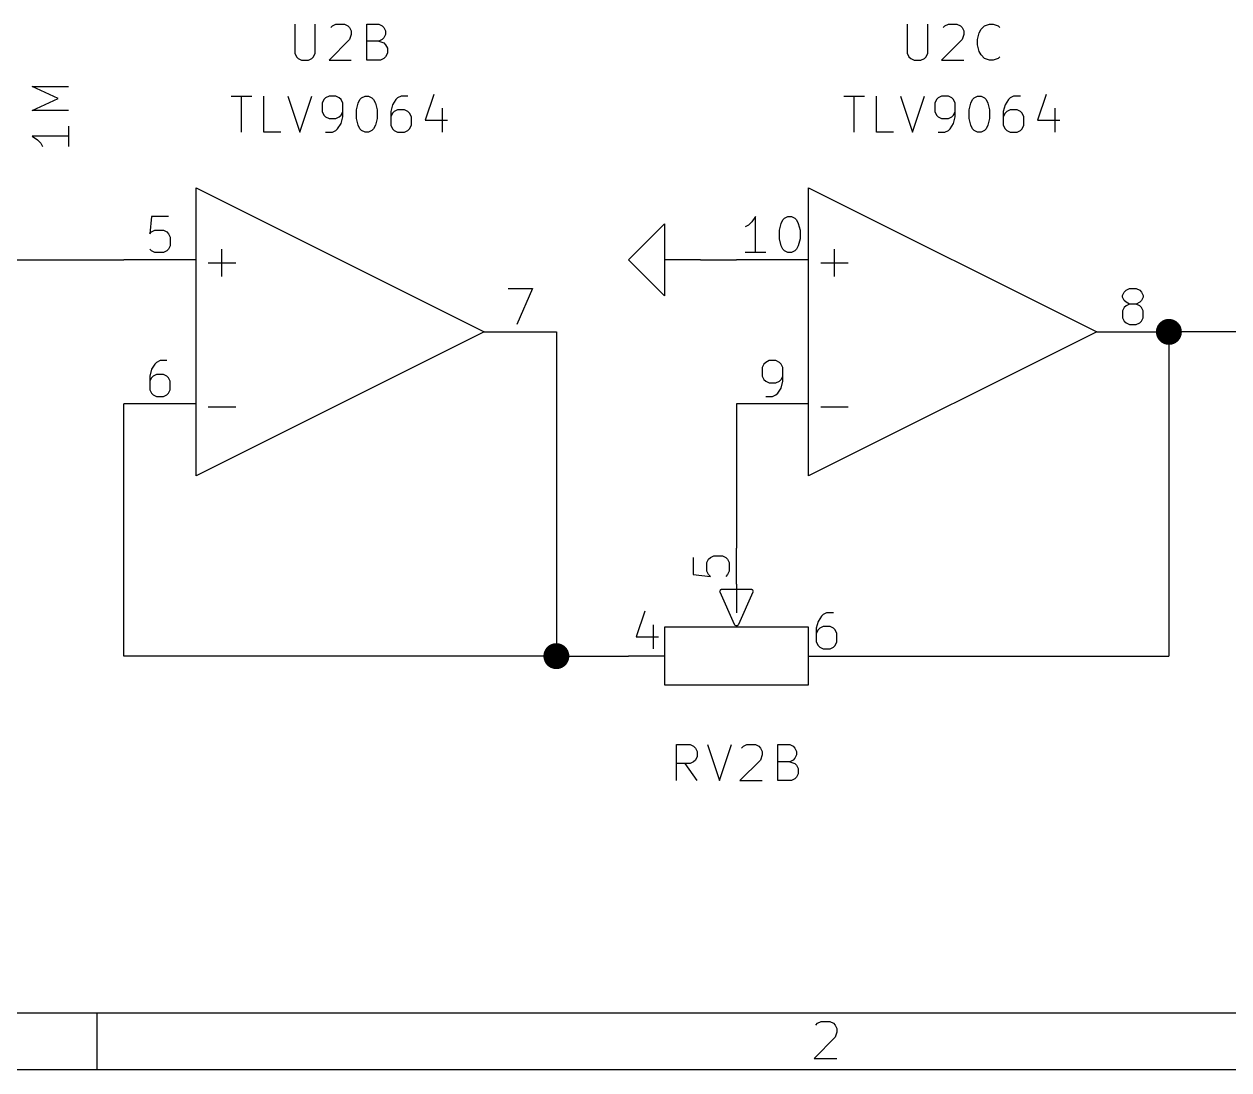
# Model space of a CAD drawing. Extents: x 0.4 to 11.3, y -7.9 to -0.4.
# Drawn here: x 2.261 to 3.933, y -7.874 to -6.423 of the extents above; entities that cross this region are included whole.
import ezdxf

# ---------------------------------------------------------------- set-up
doc = ezdxf.new("R2010")
doc.units = 0
doc.header["$MEASUREMENT"] = 0
for name, color, linetype in [('CYAN2', 4, 'CONTINUOUS'), ('GREEN3', 91, 'CONTINUOUS'), ('LYELLOW', 51, 'CONTINUOUS'), ('RED2', 1, 'CONTINUOUS'), ('RED3', 11, 'CONTINUOUS')]:
    doc.layers.add(name, color=color, linetype=linetype)

msp = doc.modelspace()

# ---------------------------------------------------------------- linework, layer by layer
at = {"layer": 'CYAN2', "linetype": 'CONTINUOUS'}
for p, q in [((2.6369, -6.4228), (2.6369, -6.46328)), ((2.66547, -6.46328), (2.66547, -6.4228)), ((2.68691, -6.42757), (2.68928, -6.42519)), ((2.68928, -6.42519), (2.69405, -6.4228)), ((2.69405, -6.4228), (2.70595, -6.4228)), ((2.70595, -6.4228), (2.71071, -6.42519)), ((2.71071, -6.42519), (2.71309, -6.42757)), ((2.71309, -6.42757), (2.71548, -6.43233)), ((2.71548, -6.43233), (2.71548, -6.43709)), ((2.7369, -6.4728), (2.7369, -6.4228)), ((2.7369, -6.4228), (2.75357, -6.4228)), ((2.75357, -6.4228), (2.75833, -6.42519)), ((2.75833, -6.42519), (2.76071, -6.42757)), ((2.76071, -6.42757), (2.76309, -6.43233)), ((2.76309, -6.43233), (2.76309, -6.43709)), ((3.4869, -6.4228), (3.4869, -6.46328)), ((3.51547, -6.46328), (3.51547, -6.4228)), ((3.53691, -6.42757), (3.53928, -6.42519)), ((3.53928, -6.42519), (3.54405, -6.4228)), ((3.54405, -6.4228), (3.55595, -6.4228)), ((3.55595, -6.4228), (3.56071, -6.42519)), ((3.56071, -6.42519), (3.56309, -6.42757)), ((3.56309, -6.42757), (3.56548, -6.43233)), ((3.56548, -6.43233), (3.56548, -6.43709)), ((3.58452, -6.44423), (3.5869, -6.43471)), ((3.5869, -6.43471), (3.58928, -6.42995)), ((3.58928, -6.42995), (3.59405, -6.42519)), ((3.59405, -6.42519), (3.60119, -6.4228)), ((3.60119, -6.4228), (3.60595, -6.4228)), ((3.60595, -6.4228), (3.61309, -6.42519)), ((3.61309, -6.42519), (3.61547, -6.42757)), ((2.71309, -6.44423), (2.68452, -6.4728)), ((2.71548, -6.43709), (2.71309, -6.44423)), ((2.75357, -6.44661), (2.7369, -6.44661)), ((2.75833, -6.44423), (2.75357, -6.44661)), ((2.75357, -6.44661), (2.76071, -6.449)), ((2.76071, -6.44185), (2.75833, -6.44423)), ((2.76309, -6.43709), (2.76071, -6.44185)), ((2.76071, -6.449), (2.76309, -6.45137)), ((2.76309, -6.45137), (2.76547, -6.45614)), ((3.56309, -6.44423), (3.53452, -6.4728)), ((3.56548, -6.43709), (3.56309, -6.44423)), ((3.58452, -6.45137), (3.58452, -6.44423)), ((3.5869, -6.4609), (3.58452, -6.45137)), ((2.6369, -6.46328), (2.63928, -6.46804)), ((2.63928, -6.46804), (2.64167, -6.47043)), ((2.66071, -6.47043), (2.66309, -6.46804)), ((2.66309, -6.46804), (2.66547, -6.46328)), ((2.76309, -6.46804), (2.76071, -6.47043)), ((2.76547, -6.46328), (2.76309, -6.46804)), ((2.76547, -6.45614), (2.76547, -6.46328)), ((3.4869, -6.46328), (3.48928, -6.46804)), ((3.48928, -6.46804), (3.49167, -6.47043)), ((3.51071, -6.47043), (3.51309, -6.46804)), ((3.51309, -6.46804), (3.51547, -6.46328)), ((3.58928, -6.46566), (3.5869, -6.4609)), ((3.59405, -6.47043), (3.58928, -6.46566)), ((3.61547, -6.46804), (3.61309, -6.47043)), ((2.64167, -6.47043), (2.64643, -6.4728)), ((2.64643, -6.4728), (2.65595, -6.4728)), ((2.65595, -6.4728), (2.66071, -6.47043)), ((2.68452, -6.4728), (2.71548, -6.4728)), ((2.75595, -6.4728), (2.7369, -6.4728)), ((2.76071, -6.47043), (2.75595, -6.4728)), ((3.49167, -6.47043), (3.49643, -6.4728)), ((3.49643, -6.4728), (3.50595, -6.4728)), ((3.50595, -6.4728), (3.51071, -6.47043)), ((3.53452, -6.4728), (3.56548, -6.4728)), ((3.60119, -6.4728), (3.59405, -6.47043)), ((3.60595, -6.4728), (3.60119, -6.4728)), ((3.61309, -6.47043), (3.60595, -6.4728)), ((2.30852, -6.52618), (2.2728, -6.50952)), ((2.2728, -6.50952), (2.3228, -6.50952)), ((2.2728, -6.54285), (2.30852, -6.52618)), ((2.54881, -6.5228), (2.57738, -6.5228)), ((2.5631, -6.5728), (2.5631, -6.5228)), ((2.59405, -6.5728), (2.59405, -6.5228)), ((2.62738, -6.5228), (2.64405, -6.5728)), ((2.64405, -6.5728), (2.66072, -6.5228)), ((2.67738, -6.52757), (2.675, -6.53233)), ((2.675, -6.53233), (2.675, -6.54423)), ((2.67976, -6.52519), (2.67738, -6.52757)), ((2.68453, -6.5228), (2.67976, -6.52519)), ((2.69405, -6.5228), (2.68453, -6.5228)), ((2.69881, -6.52519), (2.69405, -6.5228)), ((2.70119, -6.52757), (2.69881, -6.52519)), ((2.70357, -6.53233), (2.70119, -6.52757)), ((2.70357, -6.55137), (2.70357, -6.53233)), ((2.72262, -6.54185), (2.725, -6.53233)), ((2.725, -6.53233), (2.72738, -6.52757)), ((2.72738, -6.52757), (2.72976, -6.52519)), ((2.72976, -6.52519), (2.73452, -6.5228)), ((2.73452, -6.5228), (2.73929, -6.5228)), ((2.73929, -6.5228), (2.74405, -6.52519)), ((2.74405, -6.52519), (2.74643, -6.52757)), ((2.74643, -6.52757), (2.74881, -6.53233)), ((2.74881, -6.53233), (2.75119, -6.54185)), ((2.77262, -6.53471), (2.77024, -6.54423)), ((2.77738, -6.52757), (2.77262, -6.53471)), ((2.77976, -6.52519), (2.77738, -6.52757)), ((2.78452, -6.5228), (2.77976, -6.52519)), ((2.79405, -6.5228), (2.78452, -6.5228)), ((2.82976, -6.52043), (2.81786, -6.55614)), ((3.39881, -6.5228), (3.42738, -6.5228)), ((3.4131, -6.5728), (3.4131, -6.5228)), ((3.44405, -6.5728), (3.44405, -6.5228)), ((3.47738, -6.5228), (3.49405, -6.5728)), ((3.49405, -6.5728), (3.51072, -6.5228)), ((3.52738, -6.52757), (3.525, -6.53233)), ((3.525, -6.53233), (3.525, -6.54423)), ((3.52976, -6.52519), (3.52738, -6.52757)), ((3.53453, -6.5228), (3.52976, -6.52519)), ((3.54405, -6.5228), (3.53453, -6.5228)), ((3.54881, -6.52519), (3.54405, -6.5228)), ((3.55119, -6.52757), (3.54881, -6.52519)), ((3.55357, -6.53233), (3.55119, -6.52757)), ((3.55357, -6.55137), (3.55357, -6.53233)), ((3.57262, -6.54185), (3.575, -6.53233)), ((3.575, -6.53233), (3.57738, -6.52757)), ((3.57738, -6.52757), (3.57976, -6.52519)), ((3.57976, -6.52519), (3.58452, -6.5228)), ((3.58452, -6.5228), (3.58929, -6.5228)), ((3.58929, -6.5228), (3.59405, -6.52519)), ((3.59405, -6.52519), (3.59643, -6.52757)), ((3.59643, -6.52757), (3.59881, -6.53233)), ((3.59881, -6.53233), (3.60119, -6.54185)), ((3.62262, -6.53471), (3.62024, -6.54423)), ((3.62738, -6.52757), (3.62262, -6.53471)), ((3.62976, -6.52519), (3.62738, -6.52757)), ((3.63452, -6.5228), (3.62976, -6.52519)), ((3.64405, -6.5228), (3.63452, -6.5228)), ((3.67976, -6.52043), (3.66786, -6.55614)), ((2.3228, -6.54285), (2.2728, -6.54285)), ((2.675, -6.54423), (2.67738, -6.549)), ((2.67738, -6.549), (2.67976, -6.55137)), ((2.67976, -6.55137), (2.68453, -6.55376)), ((2.69405, -6.55376), (2.69881, -6.55137)), ((2.69881, -6.55137), (2.70119, -6.549)), ((2.70119, -6.549), (2.70357, -6.54423)), ((2.70119, -6.5609), (2.70357, -6.55137)), ((2.72262, -6.55376), (2.72262, -6.54185)), ((2.75119, -6.54185), (2.75119, -6.55376)), ((2.77024, -6.54423), (2.77024, -6.56328)), ((2.77262, -6.54661), (2.77024, -6.55137)), ((2.775, -6.54423), (2.77262, -6.54661)), ((2.77976, -6.54185), (2.775, -6.54423)), ((2.78929, -6.54185), (2.77976, -6.54185)), ((2.79405, -6.54423), (2.78929, -6.54185)), ((2.79643, -6.54661), (2.79405, -6.54423)), ((2.79881, -6.55137), (2.79643, -6.54661)), ((2.79881, -6.56328), (2.79881, -6.55137)), ((2.84167, -6.53947), (2.84167, -6.5728)), ((3.525, -6.54423), (3.52738, -6.549)), ((3.52738, -6.549), (3.52976, -6.55137)), ((3.52976, -6.55137), (3.53453, -6.55376)), ((3.54405, -6.55376), (3.54881, -6.55137)), ((3.54881, -6.55137), (3.55119, -6.549)), ((3.55119, -6.549), (3.55357, -6.54423)), ((3.55119, -6.5609), (3.55357, -6.55137)), ((3.57262, -6.55376), (3.57262, -6.54185)), ((3.60119, -6.54185), (3.60119, -6.55376)), ((3.62024, -6.54423), (3.62024, -6.56328)), ((3.62262, -6.54661), (3.62024, -6.55137)), ((3.625, -6.54423), (3.62262, -6.54661)), ((3.62976, -6.54185), (3.625, -6.54423)), ((3.63929, -6.54185), (3.62976, -6.54185)), ((3.64405, -6.54423), (3.63929, -6.54185)), ((3.64643, -6.54661), (3.64405, -6.54423)), ((3.64881, -6.55137), (3.64643, -6.54661)), ((3.64881, -6.56328), (3.64881, -6.55137)), ((3.69167, -6.53947), (3.69167, -6.5728)), ((2.3228, -6.56428), (2.3228, -6.59285)), ((2.68453, -6.55376), (2.69405, -6.55376)), ((2.69405, -6.57043), (2.69643, -6.56804)), ((2.69643, -6.56804), (2.70119, -6.5609)), ((2.725, -6.56328), (2.72262, -6.55376)), ((2.72738, -6.56804), (2.725, -6.56328)), ((2.72976, -6.57043), (2.72738, -6.56804)), ((2.74643, -6.56804), (2.74405, -6.57043)), ((2.74881, -6.56328), (2.74643, -6.56804)), ((2.75119, -6.55376), (2.74881, -6.56328)), ((2.77024, -6.56328), (2.77262, -6.56804)), ((2.77262, -6.56804), (2.775, -6.57043)), ((2.79405, -6.57043), (2.79643, -6.56804)), ((2.79643, -6.56804), (2.79881, -6.56328)), ((2.81786, -6.55614), (2.84881, -6.55614)), ((3.53453, -6.55376), (3.54405, -6.55376)), ((3.54405, -6.57043), (3.54643, -6.56804)), ((3.54643, -6.56804), (3.55119, -6.5609)), ((3.575, -6.56328), (3.57262, -6.55376)), ((3.57738, -6.56804), (3.575, -6.56328)), ((3.57976, -6.57043), (3.57738, -6.56804)), ((3.59643, -6.56804), (3.59405, -6.57043)), ((3.59881, -6.56328), (3.59643, -6.56804)), ((3.60119, -6.55376), (3.59881, -6.56328)), ((3.62024, -6.56328), (3.62262, -6.56804)), ((3.62262, -6.56804), (3.625, -6.57043)), ((3.64405, -6.57043), (3.64643, -6.56804)), ((3.64643, -6.56804), (3.64881, -6.56328)), ((3.66786, -6.55614), (3.69881, -6.55614)), ((2.3228, -6.57856), (2.2728, -6.57856)), ((2.2728, -6.57856), (2.27995, -6.58332)), ((2.27995, -6.58332), (2.28471, -6.58809)), ((2.61786, -6.5728), (2.59405, -6.5728)), ((2.67976, -6.5728), (2.68929, -6.5728)), ((2.68929, -6.5728), (2.69405, -6.57043)), ((2.73452, -6.5728), (2.72976, -6.57043)), ((2.73929, -6.5728), (2.73452, -6.5728)), ((2.74405, -6.57043), (2.73929, -6.5728)), ((2.775, -6.57043), (2.77976, -6.5728)), ((2.77976, -6.5728), (2.78929, -6.5728)), ((2.78929, -6.5728), (2.79405, -6.57043)), ((3.46786, -6.5728), (3.44405, -6.5728)), ((3.52976, -6.5728), (3.53929, -6.5728)), ((3.53929, -6.5728), (3.54405, -6.57043)), ((3.58452, -6.5728), (3.57976, -6.57043)), ((3.58929, -6.5728), (3.58452, -6.5728)), ((3.59405, -6.57043), (3.58929, -6.5728)), ((3.625, -6.57043), (3.62976, -6.5728)), ((3.62976, -6.5728), (3.63929, -6.5728)), ((3.63929, -6.5728), (3.64405, -6.57043)), ((2.28471, -6.58809), (2.28709, -6.59285)), ((2.53595, -6.77313), (2.53595, -6.73504)), ((3.38595, -6.77313), (3.38595, -6.73504)), ((2.5169, -6.75408), (2.555, -6.75408)), ((3.3669, -6.75408), (3.405, -6.75408)), ((2.5169, -6.95408), (2.555, -6.95408)), ((3.3669, -6.95408), (3.405, -6.95408)), ((3.16666, -7.4728), (3.16666, -7.4228)), ((3.16666, -7.4228), (3.18571, -7.4228)), ((3.18571, -7.4228), (3.19047, -7.42519)), ((3.20952, -7.4228), (3.22619, -7.4728)), ((3.22619, -7.4728), (3.24285, -7.4228)), ((3.25952, -7.42519), (3.26428, -7.4228)), ((3.26428, -7.4228), (3.27619, -7.4228)), ((3.27619, -7.4228), (3.28095, -7.42519)), ((3.30714, -7.4728), (3.30714, -7.4228)), ((3.30714, -7.4228), (3.32381, -7.4228)), ((3.32381, -7.4228), (3.32857, -7.42519)), ((3.19047, -7.42519), (3.19285, -7.42757)), ((3.19285, -7.42757), (3.19523, -7.43233)), ((3.19523, -7.43947), (3.19285, -7.44423)), ((3.19523, -7.43233), (3.19523, -7.43947)), ((3.25714, -7.42757), (3.25952, -7.42519)), ((3.28095, -7.42519), (3.28333, -7.42757)), ((3.28333, -7.42757), (3.28571, -7.43233)), ((3.28571, -7.43709), (3.28333, -7.44423)), ((3.28571, -7.43233), (3.28571, -7.43709)), ((3.32857, -7.42519), (3.33095, -7.42757)), ((3.33095, -7.42757), (3.33333, -7.43233)), ((3.33333, -7.43709), (3.33095, -7.44185)), ((3.33333, -7.43233), (3.33333, -7.43709)), ((3.18571, -7.449), (3.16666, -7.449)), ((3.19523, -7.4728), (3.17857, -7.449)), ((3.19047, -7.44661), (3.18571, -7.449)), ((3.19285, -7.44423), (3.19047, -7.44661)), ((3.28333, -7.44423), (3.25476, -7.4728)), ((3.32381, -7.44661), (3.30714, -7.44661)), ((3.32857, -7.44423), (3.32381, -7.44661)), ((3.32381, -7.44661), (3.33095, -7.449)), ((3.33095, -7.44185), (3.32857, -7.44423)), ((3.33095, -7.449), (3.33333, -7.45137)), ((3.33333, -7.45137), (3.33571, -7.45614)), ((3.33571, -7.45614), (3.33571, -7.46328)), ((3.25476, -7.4728), (3.28571, -7.4728)), ((3.32619, -7.4728), (3.30714, -7.4728)), ((3.33095, -7.47043), (3.32619, -7.4728)), ((3.33333, -7.46804), (3.33095, -7.47043)), ((3.33571, -7.46328), (3.33333, -7.46804))]:
    msp.add_line(p, q, dxfattribs=at)
at = {"layer": 'GREEN3', "linetype": 'CONTINUOUS'}
for p, q in [((2.2, -6.75), (2.4, -6.75)), ((3.2, -6.75), (3.25, -6.75)), ((3, -6.85), (3, -7.3)), ((3.85, -6.85), (3.85, -7.3)), ((4.15, -6.85), (3.85, -6.85)), ((2.4, -7.3), (2.4, -6.95)), ((3.25, -6.95), (3.25, -7.15)), ((3, -7.3), (2.4, -7.3)), ((3, -7.3), (3.1, -7.3)), ((3.4, -7.3), (3.85, -7.3))]:
    msp.add_line(p, q, dxfattribs=at)
at = {"layer": 'GREEN3', "const_width": 0.018}
for points in [[(3.841, -6.85, 1), (3.859, -6.85, 1)], [(2.991, -7.3, 1), (3.009, -7.3, 1)]]:
    msp.add_lwpolyline(points, format="xyb", close=True, dxfattribs=at)
at = {"layer": 'LYELLOW', "linetype": 'CONTINUOUS'}
for p, q in [((2.5, -6.65), (2.9, -6.85)), ((2.5, -7.05), (2.5, -6.65)), ((3.35, -6.65), (3.75, -6.85)), ((3.35, -7.05), (3.35, -6.65)), ((2.9, -6.85), (2.5, -7.05)), ((3.75, -6.85), (3.35, -7.05))]:
    msp.add_line(p, q, dxfattribs=at)
at = {"layer": 'RED2', "linetype": 'CONTINUOUS'}
for p, q in [((2.5, -6.65), (2.9, -6.85)), ((2.5, -7.05), (2.5, -6.65)), ((3.35, -6.65), (3.75, -6.85)), ((3.35, -7.05), (3.35, -6.65)), ((3.1, -6.75), (3.15, -6.7)), ((3.15, -6.7), (3.15, -6.75)), ((2.5, -6.75), (2.4, -6.75)), ((3.15, -6.8), (3.1, -6.75)), ((3.2, -6.75), (3.15, -6.75)), ((3.15, -6.75), (3.15, -6.8)), ((3.35, -6.75), (3.25, -6.75)), ((2.9, -6.85), (2.5, -7.05)), ((2.9, -6.85), (3, -6.85)), ((3.75, -6.85), (3.35, -7.05)), ((3.75, -6.85), (3.85, -6.85)), ((2.5, -6.95), (2.4, -6.95)), ((3.35, -6.95), (3.25, -6.95)), ((3.25, -7.2), (3.25, -7.15)), ((3.25, -7.2), (3.25, -7.24)), ((3.22701, -7.2102), (3.22711, -7.20984)), ((3.22726, -7.21122), (3.22701, -7.2102)), ((3.22705, -7.20948), (3.22739, -7.20889)), ((3.22711, -7.20984), (3.22705, -7.20948)), ((3.24726, -7.25622), (3.22726, -7.21122)), ((3.22739, -7.20889), (3.22757, -7.20824)), ((3.22757, -7.20824), (3.22788, -7.20803)), ((3.22788, -7.20803), (3.22807, -7.2077)), ((3.22807, -7.2077), (3.22872, -7.20746)), ((3.22872, -7.20746), (3.22928, -7.20709)), ((3.22928, -7.20709), (3.22964, -7.20713)), ((3.22964, -7.20713), (3.23, -7.207)), ((3.23, -7.207), (3.27, -7.207)), ((3.27274, -7.21122), (3.25274, -7.25622)), ((3.27, -7.207), (3.27103, -7.20718)), ((3.27103, -7.20718), (3.27131, -7.20742)), ((3.27131, -7.20742), (3.27167, -7.20751)), ((3.27167, -7.20751), (3.27207, -7.20806)), ((3.27207, -7.20806), (3.2726, -7.2085)), ((3.2726, -7.2085), (3.27266, -7.20886)), ((3.27266, -7.20886), (3.27289, -7.20917)), ((3.27276, -7.21084), (3.27274, -7.21122)), ((3.27295, -7.21052), (3.27276, -7.21084)), ((3.27289, -7.20917), (3.27283, -7.20986)), ((3.27283, -7.20986), (3.27295, -7.21052)), ((3.15, -7.26), (3.15, -7.34)), ((3.35, -7.26), (3.15, -7.26)), ((3.24783, -7.25681), (3.24726, -7.25622)), ((3.24833, -7.25749), (3.24783, -7.25681)), ((3.24853, -7.25754), (3.24833, -7.25749)), ((3.24868, -7.2577), (3.24853, -7.25754)), ((3.2495, -7.25778), (3.24868, -7.2577)), ((3.25031, -7.25798), (3.2495, -7.25778)), ((3.25051, -7.25789), (3.25031, -7.25798)), ((3.25072, -7.25791), (3.25051, -7.25789)), ((3.25141, -7.25745), (3.25072, -7.25791)), ((3.25216, -7.25708), (3.25141, -7.25745)), ((3.25233, -7.25683), (3.25216, -7.25708)), ((3.25243, -7.25676), (3.25233, -7.25683)), ((3.25246, -7.25662), (3.25243, -7.25676)), ((3.25274, -7.25622), (3.25246, -7.25662)), ((3.35, -7.34), (3.35, -7.26)), ((3.15, -7.3), (3.1, -7.3)), ((3.35, -7.3), (3.4, -7.3)), ((3.15, -7.34), (3.35, -7.34)), ((11.2206, -7.79556), (0.47244, -7.79556)), ((2.3622, -7.79556), (2.3622, -7.8743)), ((3.36252, -7.80956), (3.3674, -7.80712)), ((3.3674, -7.80712), (3.37958, -7.80712)), ((3.37958, -7.80712), (3.38446, -7.80956)), ((3.36009, -7.812), (3.36252, -7.80956)), ((3.38446, -7.80956), (3.38689, -7.812)), ((3.38689, -7.812), (3.38933, -7.81687)), ((3.38933, -7.82174), (3.38689, -7.82906)), ((3.38933, -7.81687), (3.38933, -7.82174)), ((3.38689, -7.82906), (3.35765, -7.8583)), ((11.2993, -7.8743), (0.3937, -7.8743)), ((3.35765, -7.8583), (3.38933, -7.8583))]:
    msp.add_line(p, q, dxfattribs=at)
at = {"layer": 'RED3', "linetype": 'CONTINUOUS'}
for p, q in [((2.43809, -6.68988), (2.43572, -6.71369)), ((2.46191, -6.68988), (2.43809, -6.68988)), ((3.26667, -6.70178), (3.26191, -6.70417)), ((3.27143, -6.69702), (3.26667, -6.70178)), ((3.27619, -6.68988), (3.27143, -6.69702)), ((3.27619, -6.73988), (3.27619, -6.68988)), ((3.30952, -6.70893), (3.3119, -6.6994)), ((3.3119, -6.6994), (3.31428, -6.69464)), ((3.31428, -6.69464), (3.31667, -6.69226)), ((3.31667, -6.69226), (3.32143, -6.68988)), ((3.32143, -6.68988), (3.32619, -6.68988)), ((3.32619, -6.68988), (3.33095, -6.69226)), ((3.33095, -6.69226), (3.33333, -6.69464)), ((3.33333, -6.69464), (3.33571, -6.6994)), ((3.33571, -6.6994), (3.33809, -6.70893)), ((2.43572, -6.71369), (2.43809, -6.71131)), ((2.43809, -6.71131), (2.44286, -6.70893)), ((2.44286, -6.70893), (2.45476, -6.70893)), ((2.45476, -6.70893), (2.45952, -6.71131)), ((2.45952, -6.71131), (2.46191, -6.71369)), ((2.46191, -6.71369), (2.46429, -6.71845)), ((2.46429, -6.71845), (2.46429, -6.73035)), ((3.30952, -6.72083), (3.30952, -6.70893)), ((3.3119, -6.73035), (3.30952, -6.72083)), ((3.33809, -6.72083), (3.33571, -6.73035)), ((3.33809, -6.70893), (3.33809, -6.72083)), ((2.43809, -6.7375), (2.43572, -6.73512)), ((2.44286, -6.73988), (2.43809, -6.7375)), ((2.45952, -6.7375), (2.45476, -6.73988)), ((2.46191, -6.73512), (2.45952, -6.7375)), ((2.46429, -6.73035), (2.46191, -6.73512)), ((3.31428, -6.73512), (3.3119, -6.73035)), ((3.31667, -6.7375), (3.31428, -6.73512)), ((3.32143, -6.73988), (3.31667, -6.7375)), ((3.33095, -6.7375), (3.32619, -6.73988)), ((3.33333, -6.73512), (3.33095, -6.7375)), ((3.33571, -6.73035), (3.33333, -6.73512)), ((2.45476, -6.73988), (2.44286, -6.73988)), ((3.29048, -6.73988), (3.26191, -6.73988)), ((3.32619, -6.73988), (3.32143, -6.73988)), ((2.93333, -6.78988), (2.96667, -6.78988)), ((2.96667, -6.78988), (2.94524, -6.83988)), ((3.78572, -6.7994), (3.78809, -6.79464)), ((3.78572, -6.80178), (3.78572, -6.7994)), ((3.78809, -6.80655), (3.78572, -6.80178)), ((3.78809, -6.79464), (3.79048, -6.79226)), ((3.79048, -6.79226), (3.79524, -6.78988)), ((3.79524, -6.78988), (3.80476, -6.78988)), ((3.80476, -6.78988), (3.80952, -6.79226)), ((3.80952, -6.79226), (3.81191, -6.79464)), ((3.81191, -6.79464), (3.81429, -6.7994)), ((3.81429, -6.80178), (3.81191, -6.80655)), ((3.81429, -6.7994), (3.81429, -6.80178)), ((3.78809, -6.81607), (3.78572, -6.82083)), ((3.78572, -6.82083), (3.78572, -6.83035)), ((3.79048, -6.80893), (3.78809, -6.80655)), ((3.79048, -6.81369), (3.78809, -6.81607)), ((3.79524, -6.81131), (3.79048, -6.80893)), ((3.79524, -6.81131), (3.79048, -6.81369)), ((3.80476, -6.81131), (3.79524, -6.81131)), ((3.80952, -6.80893), (3.80476, -6.81131)), ((3.80952, -6.81369), (3.80476, -6.81131)), ((3.81191, -6.80655), (3.80952, -6.80893)), ((3.81191, -6.81607), (3.80952, -6.81369)), ((3.81429, -6.82083), (3.81191, -6.81607)), ((3.81429, -6.83035), (3.81429, -6.82083)), ((3.78572, -6.83035), (3.78809, -6.83512)), ((3.78809, -6.83512), (3.79048, -6.8375)), ((3.79048, -6.8375), (3.79524, -6.83988)), ((3.80476, -6.83988), (3.80952, -6.8375)), ((3.80952, -6.8375), (3.81191, -6.83512)), ((3.81191, -6.83512), (3.81429, -6.83035)), ((3.79524, -6.83988), (3.80476, -6.83988)), ((2.43809, -6.90178), (2.43572, -6.91131)), ((2.44286, -6.89464), (2.43809, -6.90178)), ((2.44524, -6.89226), (2.44286, -6.89464)), ((2.45, -6.88988), (2.44524, -6.89226)), ((2.45952, -6.88988), (2.45, -6.88988)), ((3.28809, -6.89464), (3.28572, -6.8994)), ((3.28572, -6.8994), (3.28572, -6.91131)), ((3.29048, -6.89226), (3.28809, -6.89464)), ((3.29524, -6.88988), (3.29048, -6.89226)), ((3.30476, -6.88988), (3.29524, -6.88988)), ((3.30952, -6.89226), (3.30476, -6.88988)), ((3.31191, -6.89464), (3.30952, -6.89226)), ((3.31429, -6.8994), (3.31191, -6.89464)), ((3.31429, -6.91845), (3.31429, -6.8994)), ((2.43572, -6.91131), (2.43572, -6.93035)), ((2.43809, -6.91369), (2.43572, -6.91845)), ((2.44048, -6.91131), (2.43809, -6.91369)), ((2.44524, -6.90893), (2.44048, -6.91131)), ((2.45476, -6.90893), (2.44524, -6.90893)), ((2.45952, -6.91131), (2.45476, -6.90893)), ((2.46191, -6.91369), (2.45952, -6.91131)), ((2.46429, -6.91845), (2.46191, -6.91369)), ((2.46429, -6.93035), (2.46429, -6.91845)), ((3.28572, -6.91131), (3.28809, -6.91607)), ((3.28809, -6.91607), (3.29048, -6.91845)), ((3.29048, -6.91845), (3.29524, -6.92083)), ((3.29524, -6.92083), (3.30476, -6.92083)), ((3.30476, -6.92083), (3.30952, -6.91845)), ((3.30952, -6.91845), (3.31191, -6.91607)), ((3.31191, -6.91607), (3.31429, -6.91131)), ((3.31191, -6.92797), (3.31429, -6.91845)), ((2.43572, -6.93035), (2.43809, -6.93512)), ((2.43809, -6.93512), (2.44048, -6.9375)), ((2.44048, -6.9375), (2.44524, -6.93988)), ((2.45476, -6.93988), (2.45952, -6.9375)), ((2.45952, -6.9375), (2.46191, -6.93512)), ((2.46191, -6.93512), (2.46429, -6.93035)), ((3.3, -6.93988), (3.30476, -6.9375)), ((3.30476, -6.9375), (3.30714, -6.93512)), ((3.30714, -6.93512), (3.31191, -6.92797)), ((2.44524, -6.93988), (2.45476, -6.93988)), ((3.29048, -6.93988), (3.3, -6.93988)), ((3.18988, -7.16309), (3.18988, -7.1869)), ((3.20893, -7.17023), (3.21131, -7.16547)), ((3.20893, -7.18214), (3.20893, -7.17023)), ((3.21131, -7.16547), (3.21369, -7.16309)), ((3.21369, -7.16309), (3.21845, -7.16071)), ((3.21845, -7.16071), (3.23035, -7.16071)), ((3.23035, -7.16071), (3.23512, -7.16309)), ((3.23512, -7.16309), (3.2375, -7.16547)), ((3.2375, -7.16547), (3.23988, -7.17023)), ((3.23988, -7.17023), (3.23988, -7.18214)), ((3.18988, -7.1869), (3.21369, -7.18928)), ((3.21131, -7.1869), (3.20893, -7.18214)), ((3.21369, -7.18928), (3.21131, -7.1869)), ((3.2375, -7.1869), (3.23512, -7.18928)), ((3.23988, -7.18214), (3.2375, -7.1869)), ((3.12262, -7.2375), (3.11072, -7.27321)), ((3.36309, -7.25178), (3.36072, -7.26131)), ((3.36786, -7.24464), (3.36309, -7.25178)), ((3.37024, -7.24226), (3.36786, -7.24464)), ((3.375, -7.23988), (3.37024, -7.24226)), ((3.38452, -7.23988), (3.375, -7.23988)), ((3.13452, -7.25655), (3.13452, -7.28988)), ((3.36072, -7.26131), (3.36072, -7.28035)), ((3.36309, -7.26369), (3.36072, -7.26845)), ((3.36548, -7.26131), (3.36309, -7.26369)), ((3.37024, -7.25893), (3.36548, -7.26131)), ((3.37976, -7.25893), (3.37024, -7.25893)), ((3.38452, -7.26131), (3.37976, -7.25893)), ((3.38691, -7.26369), (3.38452, -7.26131)), ((3.38929, -7.26845), (3.38691, -7.26369)), ((3.38929, -7.28035), (3.38929, -7.26845)), ((3.11072, -7.27321), (3.14167, -7.27321)), ((3.36072, -7.28035), (3.36309, -7.28512)), ((3.36309, -7.28512), (3.36548, -7.2875)), ((3.36548, -7.2875), (3.37024, -7.28988)), ((3.37976, -7.28988), (3.38452, -7.2875)), ((3.38452, -7.2875), (3.38691, -7.28512)), ((3.38691, -7.28512), (3.38929, -7.28035)), ((3.37024, -7.28988), (3.37976, -7.28988))]:
    msp.add_line(p, q, dxfattribs=at)

doc.saveas('drawing.dxf')
